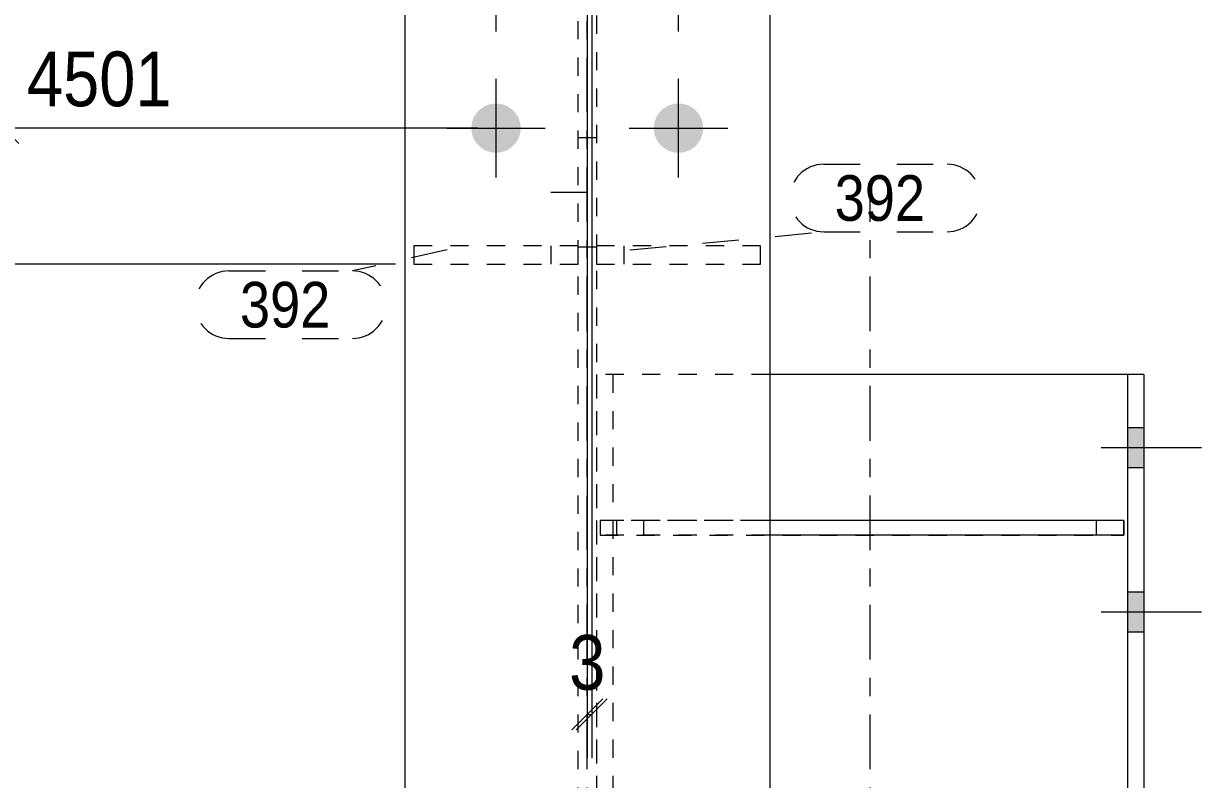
# Model space of a CAD drawing. Header units: millimetres. Extents: x 2 to 579, y 1 to 825.
# Drawn here: x 43.8 to 108.3, y 196 to 237.5 of the extents above; entities that cross this region are included whole.
import ezdxf

# ---------------------------------------------------------------- set-up
doc = ezdxf.new("R2010")
doc.units = ezdxf.units.MM
for name, pattern in [('XKITLINE00', [0]), ('XKITLINE01', [4, 1, -1, 1, -1]), ('XKITLINE02', [4, 2, -2]), ('XKITLINE03', [6, 3, -1, 1, -1])]:
    doc.linetypes.add(name, pattern=pattern)
for name, color, linetype, lineweight in [('Bolt', 3, 'Continuous', 0), ('Dimensions', 7, 'Continuous', 0), ('Part', 2, 'Continuous', 0), ('PartMark', 7, 'Continuous', 0)]:
    doc.layers.add(name, color=color, linetype=linetype, lineweight=lineweight)
doc.styles.add('ARIAL', font='ARIAL.TTF')

# ---------------------------------------------------------------- blocks, each defined once
blk = doc.blocks.new('*A53')
at = {"layer": 'Bolt'}
for points in [[(68.349, 231.779), (68.351, 231.813), (68.353, 231.846), (68.356, 231.879), (68.359, 231.912), (68.364, 231.944), (68.369, 231.977), (68.375, 232.01), (68.382, 232.042), (68.389, 232.074), (68.398, 232.106), (68.407, 232.138), (68.417, 232.17), (68.428, 232.201), (68.439, 232.232), (68.452, 232.263), (68.465, 232.293), (68.479, 232.324), (68.493, 232.353), (68.508, 232.383), (68.524, 232.412), (68.541, 232.44), (68.558, 232.469), (68.577, 232.496), (68.595, 232.524), (68.615, 232.551), (68.635, 232.577), (68.655, 232.603), (68.677, 232.628), (68.699, 232.653), (68.721, 232.677), (68.744, 232.701), (68.768, 232.724), (68.792, 232.747), (68.817, 232.769), (68.843, 232.79), (68.868, 232.811), (68.895, 232.831), (68.922, 232.85), (68.949, 232.869), (68.977, 232.887), (69.005, 232.904), (69.034, 232.921), (69.063, 232.937), (69.092, 232.952), (69.122, 232.967), (69.152, 232.981), (69.182, 232.994), (69.213, 233.006), (69.244, 233.017), (69.276, 233.028), (69.307, 233.038), (69.339, 233.047), (69.371, 233.056), (69.403, 233.064), (69.436, 233.07), (69.468, 233.076), (69.501, 233.082), (69.534, 233.086), (69.567, 233.09), (69.6, 233.093), (69.633, 233.095), (69.666, 233.096), (69.699, 233.096), (69.732, 233.096), (69.765, 233.095), (69.798, 233.093), (69.831, 233.09), (69.864, 233.086), (69.897, 233.082), (69.93, 233.076), (69.962, 233.07), (69.995, 233.064), (70.027, 233.056), (70.059, 233.047), (70.091, 233.038), (70.122, 233.028), (70.154, 233.017), (70.185, 233.006), (70.216, 232.994), (70.246, 232.981), (70.276, 232.967), (70.306, 232.952), (70.335, 232.937), (70.364, 232.921), (70.393, 232.904), (70.421, 232.887), (70.449, 232.869), (70.476, 232.85), (70.503, 232.831), (70.53, 232.811), (70.555, 232.79), (70.581, 232.769), (70.606, 232.747), (70.63, 232.724), (70.654, 232.701), (70.677, 232.677), (70.699, 232.653), (70.721, 232.628), (70.743, 232.603), (70.763, 232.577), (70.783, 232.551), (70.803, 232.524), (70.821, 232.496), (70.84, 232.469), (70.857, 232.44), (70.874, 232.412), (70.89, 232.383), (70.905, 232.353), (70.919, 232.324), (70.933, 232.293), (70.946, 232.263), (70.959, 232.232), (70.97, 232.201), (70.981, 232.17), (70.991, 232.138), (71, 232.106), (71.009, 232.074), (71.016, 232.042), (71.023, 232.01), (71.029, 231.977), (71.034, 231.944), (71.039, 231.912), (71.043, 231.879), (71.045, 231.846), (71.047, 231.813), (71.049, 231.779), (71.049, 231.746), (71.049, 231.713), (71.047, 231.68), (71.045, 231.647), (71.043, 231.614), (71.039, 231.581), (71.034, 231.548), (71.029, 231.516), (71.023, 231.483), (71.016, 231.451), (71.009, 231.418), (71, 231.386), (70.991, 231.354), (70.981, 231.323), (70.97, 231.292), (70.959, 231.261), (70.946, 231.23), (70.933, 231.199), (70.919, 231.169), (70.905, 231.139), (70.89, 231.11), (70.874, 231.081), (70.857, 231.052), (70.84, 231.024), (70.821, 230.996), (70.803, 230.969), (70.783, 230.942), (70.763, 230.916), (70.743, 230.89), (70.721, 230.865), (70.699, 230.84), (70.677, 230.815), (70.654, 230.792), (70.63, 230.769), (70.606, 230.746), (70.581, 230.724), (70.555, 230.703), (70.53, 230.682), (70.503, 230.662), (70.476, 230.643), (70.449, 230.624), (70.421, 230.606), (70.393, 230.588), (70.364, 230.572), (70.335, 230.556), (70.306, 230.541), (70.276, 230.526), (70.246, 230.512), (70.216, 230.499), (70.185, 230.487), (70.154, 230.475), (70.122, 230.464), (70.091, 230.454), (70.059, 230.445), (70.027, 230.437), (69.995, 230.429), (69.962, 230.422), (69.93, 230.416), (69.897, 230.411), (69.864, 230.407), (69.831, 230.403), (69.798, 230.4), (69.765, 230.398), (69.732, 230.397), (69.699, 230.396), (69.666, 230.397), (69.633, 230.398), (69.6, 230.4), (69.567, 230.403), (69.534, 230.407), (69.501, 230.411), (69.468, 230.416), (69.436, 230.422), (69.403, 230.429), (69.371, 230.437), (69.339, 230.445), (69.307, 230.454), (69.276, 230.464), (69.244, 230.475), (69.213, 230.487), (69.182, 230.499), (69.152, 230.512), (69.122, 230.526), (69.092, 230.541), (69.063, 230.556), (69.034, 230.572), (69.005, 230.588), (68.977, 230.606), (68.949, 230.624), (68.922, 230.643), (68.895, 230.662), (68.868, 230.682), (68.843, 230.703), (68.817, 230.724), (68.792, 230.746), (68.768, 230.769), (68.744, 230.792), (68.721, 230.815), (68.699, 230.84), (68.677, 230.865), (68.655, 230.89), (68.635, 230.916), (68.615, 230.942), (68.595, 230.969), (68.577, 230.996), (68.558, 231.024), (68.541, 231.052), (68.524, 231.081), (68.508, 231.11), (68.493, 231.139), (68.479, 231.169), (68.465, 231.199), (68.452, 231.23), (68.439, 231.261), (68.428, 231.292), (68.417, 231.323), (68.407, 231.354), (68.398, 231.386), (68.389, 231.418), (68.382, 231.451), (68.375, 231.483), (68.369, 231.516), (68.364, 231.548), (68.359, 231.581), (68.356, 231.614), (68.353, 231.647), (68.351, 231.68), (68.349, 231.713), (68.349, 231.746)], [(78.349, 231.779), (78.351, 231.813), (78.353, 231.846), (78.356, 231.879), (78.359, 231.912), (78.364, 231.944), (78.369, 231.977), (78.375, 232.01), (78.382, 232.042), (78.389, 232.074), (78.398, 232.106), (78.407, 232.138), (78.417, 232.17), (78.428, 232.201), (78.439, 232.232), (78.452, 232.263), (78.465, 232.293), (78.479, 232.324), (78.493, 232.353), (78.508, 232.383), (78.524, 232.412), (78.541, 232.44), (78.558, 232.469), (78.577, 232.496), (78.595, 232.524), (78.615, 232.551), (78.635, 232.577), (78.655, 232.603), (78.677, 232.628), (78.699, 232.653), (78.721, 232.677), (78.744, 232.701), (78.768, 232.724), (78.792, 232.747), (78.817, 232.769), (78.843, 232.79), (78.868, 232.811), (78.895, 232.831), (78.922, 232.85), (78.949, 232.869), (78.977, 232.887), (79.005, 232.904), (79.034, 232.921), (79.063, 232.937), (79.092, 232.952), (79.122, 232.967), (79.152, 232.981), (79.182, 232.994), (79.213, 233.006), (79.244, 233.017), (79.276, 233.028), (79.307, 233.038), (79.339, 233.047), (79.371, 233.056), (79.403, 233.064), (79.436, 233.07), (79.468, 233.076), (79.501, 233.082), (79.534, 233.086), (79.567, 233.09), (79.6, 233.093), (79.633, 233.095), (79.666, 233.096), (79.699, 233.096), (79.732, 233.096), (79.765, 233.095), (79.798, 233.093), (79.831, 233.09), (79.864, 233.086), (79.897, 233.082), (79.93, 233.076), (79.962, 233.07), (79.995, 233.064), (80.027, 233.056), (80.059, 233.047), (80.091, 233.038), (80.122, 233.028), (80.154, 233.017), (80.185, 233.006), (80.216, 232.994), (80.246, 232.981), (80.276, 232.967), (80.306, 232.952), (80.335, 232.937), (80.364, 232.921), (80.393, 232.904), (80.421, 232.887), (80.449, 232.869), (80.476, 232.85), (80.503, 232.831), (80.53, 232.811), (80.555, 232.79), (80.581, 232.769), (80.606, 232.747), (80.63, 232.724), (80.654, 232.701), (80.677, 232.677), (80.699, 232.653), (80.721, 232.628), (80.743, 232.603), (80.763, 232.577), (80.783, 232.551), (80.803, 232.524), (80.821, 232.496), (80.84, 232.469), (80.857, 232.44), (80.874, 232.412), (80.89, 232.383), (80.905, 232.353), (80.919, 232.324), (80.933, 232.293), (80.946, 232.263), (80.959, 232.232), (80.97, 232.201), (80.981, 232.17), (80.991, 232.138), (81, 232.106), (81.009, 232.074), (81.016, 232.042), (81.023, 232.01), (81.029, 231.977), (81.034, 231.944), (81.039, 231.912), (81.043, 231.879), (81.045, 231.846), (81.047, 231.813), (81.049, 231.779), (81.049, 231.746), (81.049, 231.713), (81.047, 231.68), (81.045, 231.647), (81.043, 231.614), (81.039, 231.581), (81.034, 231.548), (81.029, 231.516), (81.023, 231.483), (81.016, 231.451), (81.009, 231.418), (81, 231.386), (80.991, 231.354), (80.981, 231.323), (80.97, 231.292), (80.959, 231.261), (80.946, 231.23), (80.933, 231.199), (80.919, 231.169), (80.905, 231.139), (80.89, 231.11), (80.874, 231.081), (80.857, 231.052), (80.84, 231.024), (80.821, 230.996), (80.803, 230.969), (80.783, 230.942), (80.763, 230.916), (80.743, 230.89), (80.721, 230.865), (80.699, 230.84), (80.677, 230.815), (80.654, 230.792), (80.63, 230.769), (80.606, 230.746), (80.581, 230.724), (80.555, 230.703), (80.53, 230.682), (80.503, 230.662), (80.476, 230.643), (80.449, 230.624), (80.421, 230.606), (80.393, 230.588), (80.364, 230.572), (80.335, 230.556), (80.306, 230.541), (80.276, 230.526), (80.246, 230.512), (80.216, 230.499), (80.185, 230.487), (80.154, 230.475), (80.122, 230.464), (80.091, 230.454), (80.059, 230.445), (80.027, 230.437), (79.995, 230.429), (79.962, 230.422), (79.93, 230.416), (79.897, 230.411), (79.864, 230.407), (79.831, 230.403), (79.798, 230.4), (79.765, 230.398), (79.732, 230.397), (79.699, 230.396), (79.666, 230.397), (79.633, 230.398), (79.6, 230.4), (79.567, 230.403), (79.534, 230.407), (79.501, 230.411), (79.468, 230.416), (79.436, 230.422), (79.403, 230.429), (79.371, 230.437), (79.339, 230.445), (79.307, 230.454), (79.276, 230.464), (79.244, 230.475), (79.213, 230.487), (79.182, 230.499), (79.152, 230.512), (79.122, 230.526), (79.092, 230.541), (79.063, 230.556), (79.034, 230.572), (79.005, 230.588), (78.977, 230.606), (78.949, 230.624), (78.922, 230.643), (78.895, 230.662), (78.868, 230.682), (78.843, 230.703), (78.817, 230.724), (78.792, 230.746), (78.768, 230.769), (78.744, 230.792), (78.721, 230.815), (78.699, 230.84), (78.677, 230.865), (78.655, 230.89), (78.635, 230.916), (78.615, 230.942), (78.595, 230.969), (78.577, 230.996), (78.558, 231.024), (78.541, 231.052), (78.524, 231.081), (78.508, 231.11), (78.493, 231.139), (78.479, 231.169), (78.465, 231.199), (78.452, 231.23), (78.439, 231.261), (78.428, 231.292), (78.417, 231.323), (78.407, 231.354), (78.398, 231.386), (78.389, 231.418), (78.382, 231.451), (78.375, 231.483), (78.369, 231.516), (78.364, 231.548), (78.359, 231.581), (78.356, 231.614), (78.353, 231.647), (78.351, 231.68), (78.349, 231.713), (78.349, 231.746)]]:
    blk.add_hatch(color=3, dxfattribs=at).paths.add_polyline_path(points, flags=17)
at = {"layer": 'Bolt', "color": 3, "linetype": 'XKITLINE00', "lineweight": 0}
for p, q in [((69.699, 237.046), (69.699, 242.446)), ((79.699, 237.046), (79.699, 242.446)), ((69.699, 229.046), (69.699, 234.446)), ((79.699, 229.046), (79.699, 234.446)), ((66.999, 231.746), (72.399, 231.746)), ((76.999, 231.746), (82.399, 231.746))]:
    blk.add_line(p, q, dxfattribs=at)
blk = doc.blocks.new('*A54')
at = {"layer": 'Bolt', "color": 3, "linetype": 'XKITLINE02', "lineweight": 0}
for p, q in [((74.199, 231.239), (75.199, 231.239)), ((72.699, 228.239), (76.699, 228.239)), ((74.199, 225.239), (75.199, 225.239))]:
    blk.add_line(p, q, dxfattribs=at)
blk = doc.blocks.new('*A66')
at = {"layer": 'Bolt'}
for points in [[(105.199, 213.139), (104.299, 213.139), (104.299, 215.339), (105.199, 215.339)], [(105.199, 213.139), (104.299, 213.139), (104.299, 215.339), (105.199, 215.339)], [(105.199, 204.139), (104.299, 204.139), (104.299, 206.339), (105.199, 206.339)], [(105.199, 204.139), (104.299, 204.139), (104.299, 206.339), (105.199, 206.339)], [(105.199, 184.139), (104.299, 184.139), (104.299, 186.339), (105.199, 186.339)], [(105.199, 184.139), (104.299, 184.139), (104.299, 186.339), (105.199, 186.339)], [(105.199, 175.139), (104.299, 175.139), (104.299, 177.339), (105.199, 177.339)], [(105.199, 175.139), (104.299, 175.139), (104.299, 177.339), (105.199, 177.339)]]:
    blk.add_hatch(color=3, dxfattribs=at).paths.add_polyline_path(points, flags=17)
at = {"layer": 'Bolt', "color": 3, "linetype": 'XKITLINE00', "lineweight": 0}
for p, q in [((104.299, 215.339), (105.199, 215.339)), ((104.299, 215.339), (105.199, 215.339)), ((102.849, 214.239), (108.349, 214.239)), ((102.849, 214.239), (108.349, 214.239)), ((104.299, 213.139), (105.199, 213.139)), ((104.299, 213.139), (105.199, 213.139)), ((104.299, 206.339), (105.199, 206.339)), ((104.299, 206.339), (105.199, 206.339)), ((102.849, 205.239), (108.349, 205.239)), ((102.849, 205.239), (108.349, 205.239)), ((104.299, 204.139), (105.199, 204.139)), ((104.299, 204.139), (105.199, 204.139)), ((104.299, 186.339), (105.199, 186.339)), ((104.299, 186.339), (105.199, 186.339)), ((102.849, 185.239), (108.349, 185.239)), ((102.849, 185.239), (108.349, 185.239)), ((104.299, 184.139), (105.199, 184.139)), ((104.299, 184.139), (105.199, 184.139)), ((104.299, 177.339), (105.199, 177.339)), ((104.299, 177.339), (105.199, 177.339)), ((102.849, 176.239), (108.349, 176.239)), ((102.849, 176.239), (108.349, 176.239)), ((104.299, 175.139), (105.199, 175.139)), ((104.299, 175.139), (105.199, 175.139))]:
    blk.add_line(p, q, dxfattribs=at)
blk = doc.blocks.new('*A67')
at = {"layer": 'Part', "color": 2, "linetype": 'XKITLINE00', "lineweight": 0}
for p, q in [((64.699, 677.038), (64.699, 154.615)), ((84.699, 677.038), (84.699, 154.615))]:
    blk.add_line(p, q, dxfattribs=at)
at = {"layer": 'Part', "color": 7, "linetype": 'XKITLINE01', "lineweight": 0}
for p, q in [((74.199, 154.615), (74.199, 675.92)), ((75.199, 675.92), (75.199, 154.615))]:
    blk.add_line(p, q, dxfattribs=at)
at = {"layer": 'Part', "color": 7, "linetype": 'XKITLINE03', "lineweight": 0}
blk.add_line((74.699, 154.615), (74.699, 669.564), dxfattribs=at)
blk = doc.blocks.new('*A80')
at = {"layer": 'Part', "color": 7, "linetype": 'XKITLINE01', "lineweight": 0}
for p, q in [((84.199, 225.298), (75.199, 225.298)), ((75.199, 225.298), (75.199, 224.298)), ((76.699, 225.298), (76.699, 224.298)), ((84.199, 224.298), (84.199, 225.298)), ((75.199, 224.298), (84.199, 224.298))]:
    blk.add_line(p, q, dxfattribs=at)
blk = doc.blocks.new('*A81')
at = {"layer": 'Part', "color": 7, "linetype": 'XKITLINE01', "lineweight": 0}
for p, q in [((74.199, 225.298), (65.199, 225.298)), ((65.199, 225.298), (65.199, 224.298)), ((72.699, 225.298), (72.699, 224.298)), ((74.199, 224.298), (74.199, 225.298)), ((65.199, 224.298), (74.199, 224.298))]:
    blk.add_line(p, q, dxfattribs=at)
blk = doc.blocks.new('*A90')
at = {"layer": 'Part', "color": 7, "linetype": 'XKITLINE03', "lineweight": 0}
blk.add_line((90.199, 154.615), (90.199, 228.239), dxfattribs=at)
at = {"layer": 'Part', "color": 7, "linetype": 'XKITLINE01', "lineweight": 0}
for p, q in [((75.199, 218.239), (75.199, 154.615)), ((84.699, 218.239), (75.199, 218.239)), ((76.099, 218.239), (76.099, 154.615))]:
    blk.add_line(p, q, dxfattribs=at)
at = {"layer": 'Part', "color": 2, "linetype": 'XKITLINE00', "lineweight": 0}
for p, q in [((105.199, 218.239), (84.699, 218.239)), ((104.299, 218.239), (104.299, 154.615)), ((105.199, 218.239), (105.199, 154.615))]:
    blk.add_line(p, q, dxfattribs=at)
blk = doc.blocks.new('*A95')
at = {"layer": 'Part', "color": 7, "linetype": 'XKITLINE01', "lineweight": 0}
for p, q in [((104.099, 210.239), (75.399, 210.239)), ((75.399, 210.239), (75.399, 209.439)), ((76.299, 210.239), (76.299, 209.439)), ((77.799, 209.439), (77.799, 210.239)), ((84.699, 210.239), (84.699, 209.439)), ((102.599, 209.439), (102.599, 210.239)), ((104.099, 209.439), (104.099, 210.239)), ((75.399, 209.439), (104.099, 209.439))]:
    blk.add_line(p, q, dxfattribs=at)
blk = doc.blocks.new('*A96')
at = {"layer": 'Part', "color": 7, "linetype": 'XKITLINE01', "lineweight": 0}
for p, q in [((84.699, 210.239), (75.399, 210.239)), ((75.399, 210.239), (75.399, 209.439)), ((76.299, 210.239), (76.299, 209.439)), ((77.799, 209.439), (77.799, 210.239)), ((84.699, 210.239), (84.699, 209.439)), ((102.599, 209.439), (102.599, 210.239)), ((84.699, 209.439), (75.399, 209.439))]:
    blk.add_line(p, q, dxfattribs=at)
at = {"layer": 'Part', "color": 2, "linetype": 'XKITLINE00', "lineweight": 0}
for p, q in [((104.099, 210.239), (84.699, 210.239)), ((104.099, 210.239), (104.099, 209.439)), ((104.099, 209.439), (84.699, 209.439))]:
    blk.add_line(p, q, dxfattribs=at)
blk = doc.blocks.new('*A221')
at = {"layer": 'Dimensions', "color": 7, "linetype": 'XKITLINE00', "lineweight": 0}
for p, q in [((74.699, 558.615), (74.699, 197.215)), ((74.949, 558.615), (74.949, 197.215)), ((75.548, 200.464), (73.85, 198.767)), ((75.798, 200.464), (74.1, 198.767)), ((74.699, 199.615), (74.949, 199.615))]:
    blk.add_line(p, q, dxfattribs=at)
at = {"layer": 'Dimensions', "color": 3}
for p in [(74.699, 199.615), (74.949, 199.615)]:
    blk.add_point(p, dxfattribs=at)
at = {"layer": 'Dimensions', "color": 3, "style": 'ARIAL', "width": 0.85}
blk.add_text('3', height=3, dxfattribs=at).set_placement((73.711, 200.965))
blk = doc.blocks.new('*A227')
at = {"layer": 'Dimensions', "color": 7, "linetype": 'XKITLINE00', "lineweight": 0}
blk.add_line((64.199, 224.298), (19.849, 224.298), dxfattribs=at)
blk = doc.blocks.new('*A228')
at = {"layer": 'Dimensions', "color": 7, "linetype": 'XKITLINE00', "lineweight": 0}
blk.add_line((64.199, 224.298), (19.849, 224.298), dxfattribs=at)
blk = doc.blocks.new('*A229')
at = {"layer": 'Dimensions', "color": 7, "linetype": 'XKITLINE00', "lineweight": 0}
blk.add_line((68.699, 231.746), (39.849, 231.746), dxfattribs=at)
at = {"layer": 'Dimensions', "color": 3, "style": 'ARIAL', "width": 0.85}
blk.add_text('4501', height=3, dxfattribs=at).set_placement((43.999, 232.946))
blk = doc.blocks.new('*A230')
at = {"layer": 'Dimensions', "color": 7, "linetype": 'XKITLINE00', "lineweight": 0}
for p, q in [((41.85, 240.595), (43.548, 238.898)), ((68.699, 239.746), (39.849, 239.746)), ((42.699, 231.746), (42.699, 239.746)), ((41.85, 232.595), (43.548, 230.898)), ((68.699, 231.746), (39.849, 231.746))]:
    blk.add_line(p, q, dxfattribs=at)
at = {"layer": 'Dimensions', "color": 3}
for p in [(42.699, 239.746), (42.699, 231.746)]:
    blk.add_point(p, dxfattribs=at)
at = {"layer": 'Dimensions', "color": 3, "style": 'ARIAL', "width": 0.85}
blk.add_text('4581', height=3, dxfattribs=at).set_placement((43.999, 240.946))
blk.add_text('80', height=3, rotation=90.00021, dxfattribs=at).set_placement((41.349, 233.521))
blk = doc.blocks.new('*A246')
at = {"layer": 'PartMark', "color": 7, "linetype": 'XKITLINE02', "lineweight": 0}
for p, q in [((67.028, 225.069), (61.832, 223.919)), ((55.07, 223.919), (61.832, 223.919)), ((55.07, 220.219), (61.832, 220.219))]:
    blk.add_line(p, q, dxfattribs=at)
for centre, start, end in [((55.07, 222.069), 90, 270), ((61.832, 222.069), 270, 90)]:
    blk.add_arc(centre, 1.85, start, end, dxfattribs=at)
at = {"layer": 'PartMark', "color": 3, "style": 'ARIAL', "width": 0.85}
blk.add_text('392', height=2.5, dxfattribs=at).set_placement((55.67, 220.819))
blk = doc.blocks.new('*A247')
at = {"layer": 'PartMark', "color": 7, "linetype": 'XKITLINE02', "lineweight": 0}
for p, q in [((87.654, 229.766), (94.417, 229.766)), ((77.028, 225.069), (87.654, 226.066)), ((87.654, 226.066), (94.417, 226.066))]:
    blk.add_line(p, q, dxfattribs=at)
for centre, start, end in [((87.654, 227.916), 90, 270), ((94.417, 227.916), 270, 90)]:
    blk.add_arc(centre, 1.85, start, end, dxfattribs=at)
at = {"layer": 'PartMark', "color": 3, "style": 'ARIAL', "width": 0.85}
blk.add_text('392', height=2.5, dxfattribs=at).set_placement((88.254, 226.666))

msp = doc.modelspace()

# ---------------------------------------------------------------- block references
at = {"lineweight": 0}
for name in ['*A54', '*A221', '*A228', '*A53', '*A230', '*A229', '*A247', '*A227', '*A90', '*A81', '*A80', '*A246', '*A66', '*A95', '*A96']:
    msp.add_blockref(name, (0, 0), dxfattribs=at)
at = {"layer": 'Part', "lineweight": 0}
msp.add_blockref('*A67', (0, 0), dxfattribs=at)

doc.saveas('drawing.dxf')
